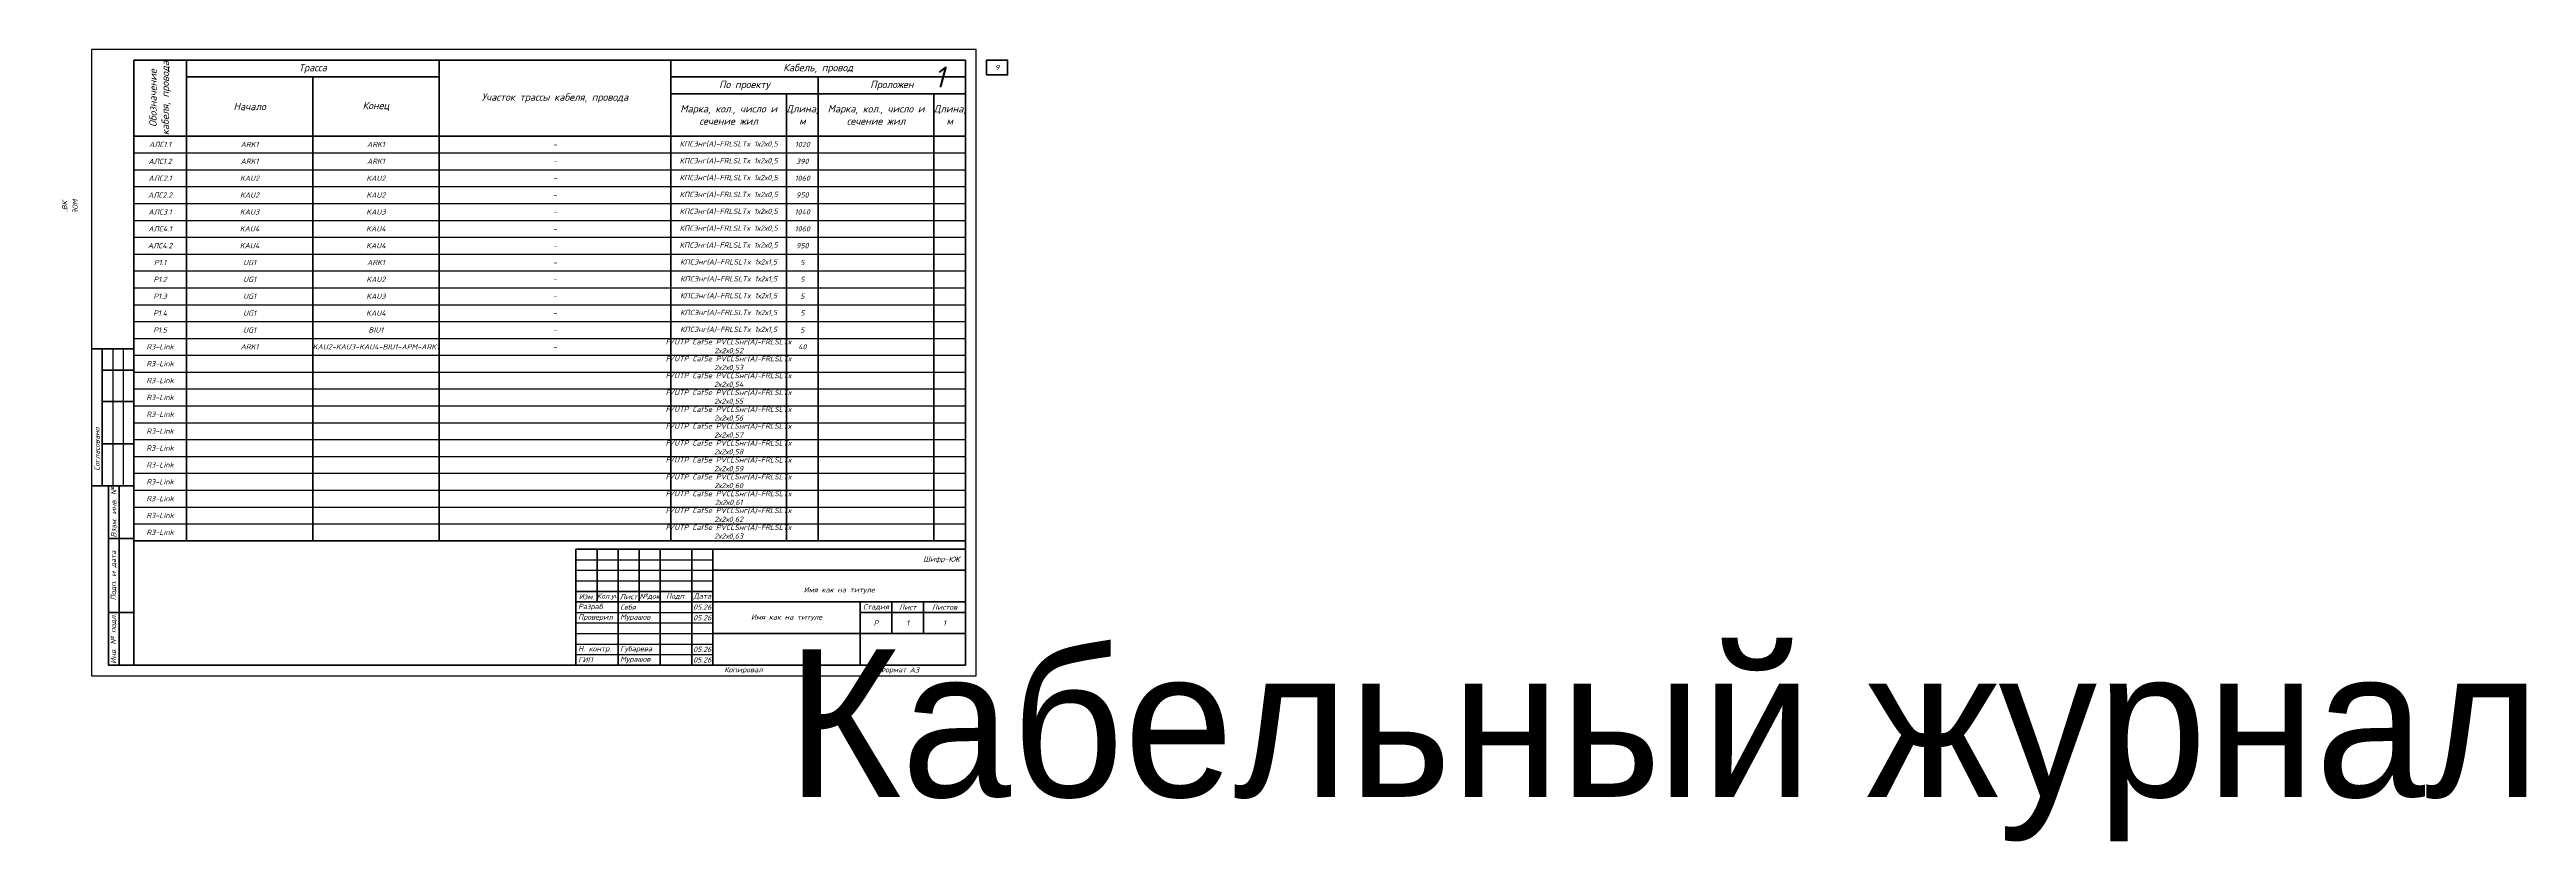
# Paper-space layout '1 Кабельный журнал' of a CAD drawing. Header units: millimetres. Extents: x -20 to 1156, y -79 to 297.
# The model-space entities are those that its viewports show. They can reach past a viewport. Long polylines and large blocks are cut down to what shows.
import ezdxf
from ezdxf.enums import TextEntityAlignment as Align

# ---------------------------------------------------------------- set-up
doc = ezdxf.new("R2018")
doc.units = ezdxf.units.MM
doc.layers.get('Defpoints').update_dxf_attribs({"color": 42})
doc.styles.add('ISOCPEUR', font='isocpeui.ttf', dxfattribs={"height": 250})
doc.styles.get("Standard").update_dxf_attribs({"font": 'arial.ttf'})

# ---------------------------------------------------------------- blocks, each defined once
blk = doc.blocks.new('*U67')
at = {"linetype": 'Continuous', "lineweight": 25}
for p, q in [((420, 297), (0, 297)), ((0, 297), (0, 0)), ((420, 0), (420, 297)), ((10, 155), (10, 90)), ((15, 155), (15, 90)), ((230, 55), (295, 55)), ((230, 50), (295, 50)), ((230, 45), (295, 45)), ((230, 30), (295, 30)), ((230, 25), (295, 25)), ((230, 20), (295, 20)), ((230, 15), (295, 15)), ((0, 0), (420, 0)), ((230, 10), (295, 10))]:
    blk.add_line(p, q, dxfattribs=at)
at = {"linetype": 'Continuous', "lineweight": 60}
for p, q in [((415, 292), (20, 292)), ((20, 292), (20, 5)), ((415, 5), (415, 292)), ((20, 155), (0, 155)), ((5, 155), (5, 90)), ((20, 145), (5, 145)), ((20, 130), (5, 130)), ((20, 110), (5, 110)), ((20, 90), (0, 90)), ((8, 90), (8, 5)), ((13, 90), (13, 5)), ((8, 65), (20, 65)), ((230, 60), (415, 60)), ((230, 5), (230, 60)), ((240, 60), (240, 35)), ((250, 60), (250, 5)), ((260, 60), (260, 35)), ((270, 60), (270, 5)), ((285, 60), (285, 5)), ((295, 5), (295, 60)), ((415, 5), (415, 60)), ((295, 50), (415, 50)), ((230, 40), (295, 40)), ((8, 30), (20, 30)), ((230, 35), (415, 35)), ((365, 35), (365, 5)), ((365, 30), (415, 30)), ((380, 35), (380, 20)), ((395, 35), (395, 20)), ((295, 20), (415, 20)), ((8, 5), (20, 5)), ((20, 5), (415, 5))]:
    blk.add_line(p, q, dxfattribs=at)
at = {"linetype": 'Continuous', "lineweight": 40}
blk.add_line((365, 5), (365, 35), dxfattribs=at)
at = {"lineweight": 60}
blk.add_lwpolyline([(425, 285), (435, 285), (435, 292), (425, 292)], close=True, dxfattribs=at)
at = {"linetype": 'Continuous', "rotation": 90, "style": 'ISOCPEUR'}
for s, insert, char_height, width, attachment_point in [('20_Главный_специалист_ВК', (-12.5, 176), 2.5, 19, 4), ('11.25', (-12.5, 215), 2.5, 10, 5), ('{\\W0.9;21_Главный_специалист_ЭОМ}', (-7.5, 176), 2.5, 19, 4), ('11.25', (-7.5, 215), 2.5, 10, 5), ('11.25', (-2.5, 215), 2.5, 10, 5), ('Согласовано', (-17.5, 172.5), 3, 35, 5), ('Гл. спец ВК', (-12.5, 156), 2.5, 19, 4), ('{\\W0.9;Гл. спец ЭОМ}', (-7.5, 156), 2.5, 19, 4), ('11.25', (-12.5, 150), 2.5, 10, 5), ('11.25', (-7.5, 150), 2.5, 10, 5), ('18_Главный_специалист_ОВ', (-2.5, 111), 2.5, 19, 4), ('11.25', (-2.5, 150), 2.5, 10, 5), ('19_Главный_конструктор', (-7.5, 111), 2.5, 19, 4), ('17_ГАП', (-12.5, 111), 2.5, 19, 4), ('Гл. констр. ', (-7.5, 91), 2.5, 19, 4), ('Гл. спец ОВ', (-2.5, 91), 2.5, 19, 4), ('Согласовано', (2.5, 107.5), 2.5, 35, 5), ('ГАП', (-12.5, 91), 2.5, 19, 4), ('Взам. инв. №', (10.5, 77.5), 2.5, 25, 5), ('Подп. и дата', (10.5, 47.5), 2.5, 35, 5), ('Инв. № подл.', (10.5, 17.5), 2.5, 25, 5)]:
    blk.add_mtext(s, dxfattribs=dict(at, insert=insert, char_height=char_height, width=width, attachment_point=attachment_point))
at = {"linetype": 'Continuous', "char_height": 2.5, "style": 'ISOCPEUR'}
for s, insert, width, attachment_point in [('Шифр', (405, 55), 110, 6), ('\\PИмя как на титуле', (355, 42.5), 120, 5), ('Разраб.', (231, 32.5), 19, 4), ('Проверил', (231, 27.5), 19, 4), ('Себя', (251, 32.5), 19, 4), ('Мурашов', (251, 27.5), 19, 4), ('05.26', (290, 32.5), 10, 5), ('05.26', (290, 27.5), 10, 5), ('Р', (372.5, 25), 15, 5), ('Н. контр.', (231, 12.5), 19, 4), ('Губарева', (251, 12.5), 19, 4), ('05.26', (290, 12.5), 10, 5), ('ГИП', (231, 7.5), 19, 4), ('Мурашов', (251, 7.5), 19, 4), ('05.26', (290, 7.5), 10, 5), ('Копировал', (309.5, 2.5), 25, 5), ('Формат', (380.5, 2.5), 16, 5)]:
    blk.add_mtext(s, dxfattribs=dict(at, insert=insert, width=width, attachment_point=attachment_point))
at = {"char_height": 2.5, "attachment_point": 5, "style": 'ISOCPEUR'}
for s, insert, width in [('Изм.', (235, 37.5), 10), ('{\\W0.9;Кол.уч}', (245, 37.5), 10), ('Лист', (255, 37.5), 10), ('№док', (265, 37.5), 10), ('Подп.', (277.5, 37.5), 15), ('Дата', (290, 37.5), 10), ('Стадия', (372.5, 32.5), 15), ('Лист', (387.5, 32.5), 15), ('Листов', (405, 32.5), 20)]:
    blk.add_mtext(s, dxfattribs=dict(at, insert=insert, width=width))
at = {"linetype": 'Continuous', "insert": (330, 27.5), "char_height": 2.5, "width": 70, "attachment_point": 5, "line_spacing_factor": 0.8, "style": 'ISOCPEUR'}
blk.add_mtext('Имя как на титуле', dxfattribs=at)
at = {"style": 'ISOCPEUR'}
for tag, p in [('Сквозная_нумерация', (430, 288.5)), ('Форма3_номер_листа', (387.5, 25)), ('Форма3_количество_листов', (405, 25))]:
    blk.add_attdef(tag, text='', height=2.5, dxfattribs=at).set_placement(p, align=Align.MIDDLE_CENTER)
blk.add_attdef('Форма3_дополнительный_шифр', text='', height=2.5, dxfattribs=at).set_placement((405, 55.2), align=Align.MIDDLE_LEFT)
at = {"lineweight": 30, "flags": 104}
blk.add_attdef('Форма3_наименование_чертежа', text='', height=2.5, dxfattribs=at).set_placement((330, 12.5), align=Align.MIDDLE_CENTER)
at = {"style": 'ISOCPEUR', "flags": 8}
blk.add_attdef('Формат', (388.5, 1.5), '', height=2.5, dxfattribs=at)
blk.add_wipeout([(-20, 220), (-0.5, 220), (-0.5, 90), (-20, 90)])
blk = doc.blocks.new('*T1')
at = {"color": 0, "linetype": 'ByBlock', "lineweight": 70, "transparency": 16777216}
for p, q in [((0, 0), (395, 0)), ((0, 0), (0, -228)), ((25, 0), (25, -228)), ((145, 0), (145, -228)), ((255, 0), (255, -228)), ((395, 0), (395, -228)), ((420, 0), (815, 0)), ((420, 0), (420, -228)), ((445, 0), (445, -228)), ((565, 0), (565, -228)), ((675, 0), (675, -228)), ((815, 0), (815, -228)), ((840, 0), (1235, 0)), ((840, 0), (840, -228)), ((865, 0), (865, -228)), ((985, 0), (985, -228)), ((1095, 0), (1095, -228)), ((1235, 0), (1235, -228)), ((1260, 0), (1655, 0)), ((1260, 0), (1260, -228)), ((1285, 0), (1285, -228)), ((1405, 0), (1405, -228)), ((1515, 0), (1515, -228)), ((1655, 0), (1655, -228)), ((1680, 0), (2075, 0)), ((1680, 0), (1680, -228)), ((1705, 0), (1705, -228)), ((1825, 0), (1825, -228)), ((1935, 0), (1935, -228)), ((2075, 0), (2075, -228)), ((2100, 0), (2495, 0)), ((2100, 0), (2100, -228)), ((2125, 0), (2125, -228)), ((2245, 0), (2245, -228)), ((2355, 0), (2355, -228)), ((2495, 0), (2495, -228)), ((2520, 0), (2915, 0)), ((2520, 0), (2520, -228)), ((2545, 0), (2545, -228)), ((2665, 0), (2665, -228)), ((2775, 0), (2775, -228)), ((2915, 0), (2915, -228)), ((2940, 0), (3335, 0)), ((2940, 0), (2940, -228)), ((2965, 0), (2965, -228)), ((3085, 0), (3085, -228)), ((3195, 0), (3195, -228)), ((3335, 0), (3335, -228)), ((3360, 0), (3755, 0)), ((3360, 0), (3360, -228)), ((3385, 0), (3385, -228)), ((3505, 0), (3505, -228)), ((3615, 0), (3615, -228)), ((3755, 0), (3755, -228)), ((3780, 0), (4175, 0)), ((3780, 0), (3780, -228)), ((3805, 0), (3805, -228)), ((3925, 0), (3925, -228)), ((4035, 0), (4035, -228)), ((4175, 0), (4175, -228)), ((4200, 0), (4595, 0)), ((4200, 0), (4200, -228)), ((4225, 0), (4225, -228)), ((4345, 0), (4345, -228)), ((4455, 0), (4455, -228)), ((4595, 0), (4595, -228)), ((4620, 0), (5015, 0)), ((4620, 0), (4620, -188)), ((4645, 0), (4645, -188)), ((4765, 0), (4765, -188)), ((4875, 0), (4875, -188)), ((5015, 0), (5015, -188)), ((25, -8), (145, -8)), ((85, -8), (85, -228)), ((255, -8), (395, -8)), ((325, -8), (325, -228)), ((445, -8), (565, -8)), ((505, -8), (505, -228)), ((675, -8), (815, -8)), ((745, -8), (745, -228)), ((865, -8), (985, -8)), ((925, -8), (925, -228)), ((1095, -8), (1235, -8)), ((1165, -8), (1165, -228)), ((1285, -8), (1405, -8)), ((1345, -8), (1345, -228)), ((1515, -8), (1655, -8)), ((1585, -8), (1585, -228)), ((1705, -8), (1825, -8)), ((1765, -8), (1765, -228)), ((1935, -8), (2075, -8)), ((2005, -8), (2005, -228)), ((2125, -8), (2245, -8)), ((2185, -8), (2185, -228)), ((2355, -8), (2495, -8)), ((2425, -8), (2425, -228)), ((2545, -8), (2665, -8)), ((2605, -8), (2605, -228)), ((2775, -8), (2915, -8)), ((2845, -8), (2845, -228)), ((2965, -8), (3085, -8)), ((3025, -8), (3025, -228)), ((3195, -8), (3335, -8)), ((3265, -8), (3265, -228)), ((3385, -8), (3505, -8)), ((3445, -8), (3445, -228)), ((3615, -8), (3755, -8)), ((3685, -8), (3685, -228)), ((3805, -8), (3925, -8)), ((3865, -8), (3865, -228)), ((4035, -8), (4175, -8)), ((4105, -8), (4105, -228)), ((4225, -8), (4345, -8)), ((4285, -8), (4285, -228)), ((4455, -8), (4595, -8)), ((4525, -8), (4525, -228)), ((4645, -8), (4765, -8)), ((4705, -8), (4705, -188)), ((4875, -8), (5015, -8)), ((4945, -8), (4945, -188)), ((255, -16), (395, -16)), ((310, -16), (310, -228)), ((380, -16), (380, -228)), ((675, -16), (815, -16)), ((730, -16), (730, -228)), ((800, -16), (800, -228)), ((1095, -16), (1235, -16)), ((1150, -16), (1150, -228)), ((1220, -16), (1220, -228)), ((1515, -16), (1655, -16)), ((1570, -16), (1570, -228)), ((1640, -16), (1640, -228)), ((1935, -16), (2075, -16)), ((1990, -16), (1990, -228)), ((2060, -16), (2060, -228)), ((2355, -16), (2495, -16)), ((2410, -16), (2410, -228)), ((2480, -16), (2480, -228)), ((2775, -16), (2915, -16)), ((2830, -16), (2830, -228)), ((2900, -16), (2900, -228)), ((3195, -16), (3335, -16)), ((3250, -16), (3250, -228)), ((3320, -16), (3320, -228)), ((3615, -16), (3755, -16)), ((3670, -16), (3670, -228)), ((3740, -16), (3740, -228)), ((4035, -16), (4175, -16)), ((4090, -16), (4090, -228)), ((4160, -16), (4160, -228)), ((4455, -16), (4595, -16)), ((4510, -16), (4510, -228)), ((4580, -16), (4580, -228)), ((4875, -16), (5015, -16)), ((4930, -16), (4930, -188)), ((5000, -16), (5000, -188)), ((0, -36), (395, -36)), ((4620, -188), (5015, -188))]:
    blk.add_line(p, q, dxfattribs=at)
at = {"color": 0, "linetype": 'ByBlock', "lineweight": 25, "transparency": 16777216}
for p, q in [((0, -44), (395, -44)), ((420, -36), (815, -36)), ((420, -44), (815, -44)), ((840, -36), (1235, -36)), ((840, -44), (1235, -44)), ((1260, -36), (1655, -36)), ((1260, -44), (1655, -44)), ((1680, -36), (2075, -36)), ((1680, -44), (2075, -44)), ((2100, -36), (2495, -36)), ((2100, -44), (2495, -44)), ((2520, -36), (2915, -36)), ((2520, -44), (2915, -44)), ((2940, -36), (3335, -36)), ((2940, -44), (3335, -44)), ((3360, -36), (3755, -36)), ((3360, -44), (3755, -44)), ((3780, -36), (4175, -36)), ((3780, -44), (4175, -44)), ((4200, -36), (4595, -36)), ((4200, -44), (4595, -44)), ((4620, -36), (5015, -36)), ((4620, -44), (5015, -44)), ((0, -52), (395, -52)), ((420, -52), (815, -52)), ((840, -52), (1235, -52)), ((1260, -52), (1655, -52)), ((1680, -52), (2075, -52)), ((2100, -52), (2495, -52)), ((2520, -52), (2915, -52)), ((2940, -52), (3335, -52)), ((3360, -52), (3755, -52)), ((3780, -52), (4175, -52)), ((4200, -52), (4595, -52)), ((4620, -52), (5015, -52)), ((0, -60), (395, -60)), ((0, -68), (395, -68)), ((420, -60), (815, -60)), ((420, -68), (815, -68)), ((840, -60), (1235, -60)), ((840, -68), (1235, -68)), ((1260, -60), (1655, -60)), ((1260, -68), (1655, -68)), ((1680, -60), (2075, -60)), ((1680, -68), (2075, -68)), ((2100, -60), (2495, -60)), ((2100, -68), (2495, -68)), ((2520, -60), (2915, -60)), ((2520, -68), (2915, -68)), ((2940, -60), (3335, -60)), ((2940, -68), (3335, -68)), ((3360, -60), (3755, -60)), ((3360, -68), (3755, -68)), ((3780, -60), (4175, -60)), ((3780, -68), (4175, -68)), ((4200, -60), (4595, -60)), ((4200, -68), (4595, -68)), ((4620, -60), (5015, -60)), ((4620, -68), (5015, -68)), ((0, -76), (395, -76)), ((420, -76), (815, -76)), ((840, -76), (1235, -76)), ((1260, -76), (1655, -76)), ((1680, -76), (2075, -76)), ((2100, -76), (2495, -76)), ((2520, -76), (2915, -76)), ((2940, -76), (3335, -76)), ((3360, -76), (3755, -76)), ((3780, -76), (4175, -76)), ((4200, -76), (4595, -76)), ((4620, -76), (5015, -76)), ((0, -84), (395, -84)), ((0, -92), (395, -92)), ((420, -84), (815, -84)), ((420, -92), (815, -92)), ((840, -84), (1235, -84)), ((840, -92), (1235, -92)), ((1260, -84), (1655, -84)), ((1260, -92), (1655, -92)), ((1680, -84), (2075, -84)), ((1680, -92), (2075, -92)), ((2100, -84), (2495, -84)), ((2100, -92), (2495, -92)), ((2520, -84), (2915, -84)), ((2520, -92), (2915, -92)), ((2940, -84), (3335, -84)), ((2940, -92), (3335, -92)), ((3360, -84), (3755, -84)), ((3360, -92), (3755, -92)), ((3780, -84), (4175, -84)), ((3780, -92), (4175, -92)), ((4200, -84), (4595, -84)), ((4200, -92), (4595, -92)), ((4620, -84), (5015, -84)), ((4620, -92), (5015, -92)), ((0, -100), (395, -100)), ((420, -100), (815, -100)), ((840, -100), (1235, -100)), ((1260, -100), (1655, -100)), ((1680, -100), (2075, -100)), ((2100, -100), (2495, -100)), ((2520, -100), (2915, -100)), ((2940, -100), (3335, -100)), ((3360, -100), (3755, -100)), ((3780, -100), (4175, -100)), ((4200, -100), (4595, -100)), ((4620, -100), (5015, -100)), ((0, -108), (395, -108)), ((0, -116), (395, -116)), ((420, -108), (815, -108)), ((420, -116), (815, -116)), ((840, -108), (1235, -108)), ((840, -116), (1235, -116)), ((1260, -108), (1655, -108)), ((1260, -116), (1655, -116)), ((1680, -108), (2075, -108)), ((1680, -116), (2075, -116)), ((2100, -108), (2495, -108)), ((2100, -116), (2495, -116)), ((2520, -108), (2915, -108)), ((2520, -116), (2915, -116)), ((2940, -108), (3335, -108)), ((2940, -116), (3335, -116)), ((3360, -108), (3755, -108)), ((3360, -116), (3755, -116)), ((3780, -108), (4175, -108)), ((3780, -116), (4175, -116)), ((4200, -108), (4595, -108)), ((4200, -116), (4595, -116)), ((4620, -108), (5015, -108)), ((4620, -116), (5015, -116)), ((0, -124), (395, -124)), ((420, -124), (815, -124)), ((840, -124), (1235, -124)), ((1260, -124), (1655, -124)), ((1680, -124), (2075, -124)), ((2100, -124), (2495, -124)), ((2520, -124), (2915, -124)), ((2940, -124), (3335, -124)), ((3360, -124), (3755, -124)), ((3780, -124), (4175, -124)), ((4200, -124), (4595, -124)), ((4620, -124), (5015, -124)), ((0, -132), (395, -132)), ((0, -140), (395, -140)), ((420, -132), (815, -132)), ((420, -140), (815, -140)), ((840, -132), (1235, -132)), ((840, -140), (1235, -140)), ((1260, -132), (1655, -132)), ((1260, -140), (1655, -140)), ((1680, -132), (2075, -132)), ((1680, -140), (2075, -140)), ((2100, -132), (2495, -132)), ((2100, -140), (2495, -140)), ((2520, -132), (2915, -132)), ((2520, -140), (2915, -140)), ((2940, -132), (3335, -132)), ((2940, -140), (3335, -140)), ((3360, -132), (3755, -132)), ((3360, -140), (3755, -140)), ((3780, -132), (4175, -132)), ((3780, -140), (4175, -140)), ((4200, -132), (4595, -132)), ((4200, -140), (4595, -140)), ((4620, -132), (5015, -132)), ((4620, -140), (5015, -140)), ((0, -148), (395, -148)), ((420, -148), (815, -148)), ((840, -148), (1235, -148)), ((1260, -148), (1655, -148)), ((1680, -148), (2075, -148)), ((2100, -148), (2495, -148)), ((2520, -148), (2915, -148)), ((2940, -148), (3335, -148)), ((3360, -148), (3755, -148)), ((3780, -148), (4175, -148)), ((4200, -148), (4595, -148)), ((4620, -148), (5015, -148)), ((0, -156), (395, -156)), ((0, -164), (395, -164)), ((420, -156), (815, -156)), ((420, -164), (815, -164)), ((840, -156), (1235, -156)), ((840, -164), (1235, -164)), ((1260, -156), (1655, -156)), ((1260, -164), (1655, -164)), ((1680, -156), (2075, -156)), ((1680, -164), (2075, -164)), ((2100, -156), (2495, -156)), ((2100, -164), (2495, -164)), ((2520, -156), (2915, -156)), ((2520, -164), (2915, -164)), ((2940, -156), (3335, -156)), ((2940, -164), (3335, -164)), ((3360, -156), (3755, -156)), ((3360, -164), (3755, -164)), ((3780, -156), (4175, -156)), ((3780, -164), (4175, -164)), ((4200, -156), (4595, -156)), ((4200, -164), (4595, -164)), ((4620, -156), (5015, -156)), ((4620, -164), (5015, -164)), ((0, -172), (395, -172)), ((420, -172), (815, -172)), ((840, -172), (1235, -172)), ((1260, -172), (1655, -172)), ((1680, -172), (2075, -172)), ((2100, -172), (2495, -172)), ((2520, -172), (2915, -172)), ((2940, -172), (3335, -172)), ((3360, -172), (3755, -172)), ((3780, -172), (4175, -172)), ((4200, -172), (4595, -172)), ((4620, -172), (5015, -172)), ((0, -180), (395, -180)), ((0, -188), (395, -188)), ((420, -180), (815, -180)), ((420, -188), (815, -188)), ((840, -180), (1235, -180)), ((840, -188), (1235, -188)), ((1260, -180), (1655, -180)), ((1260, -188), (1655, -188)), ((1680, -180), (2075, -180)), ((1680, -188), (2075, -188)), ((2100, -180), (2495, -180)), ((2100, -188), (2495, -188)), ((2520, -180), (2915, -180)), ((2520, -188), (2915, -188)), ((2940, -180), (3335, -180)), ((2940, -188), (3335, -188)), ((3360, -180), (3755, -180)), ((3360, -188), (3755, -188)), ((3780, -180), (4175, -180)), ((3780, -188), (4175, -188)), ((4200, -180), (4595, -180)), ((4200, -188), (4595, -188)), ((4620, -180), (5015, -180)), ((0, -196), (395, -196)), ((420, -196), (815, -196)), ((840, -196), (1235, -196)), ((1260, -196), (1655, -196)), ((1680, -196), (2075, -196)), ((2100, -196), (2495, -196)), ((2520, -196), (2915, -196)), ((2940, -196), (3335, -196)), ((3360, -196), (3755, -196)), ((3780, -196), (4175, -196)), ((4200, -196), (4595, -196)), ((0, -204), (395, -204)), ((420, -204), (815, -204)), ((840, -204), (1235, -204)), ((1260, -204), (1655, -204)), ((1680, -204), (2075, -204)), ((2100, -204), (2495, -204)), ((2520, -204), (2915, -204)), ((2940, -204), (3335, -204)), ((3360, -204), (3755, -204)), ((3780, -204), (4175, -204)), ((4200, -204), (4595, -204)), ((0, -212), (395, -212)), ((0, -220), (395, -220)), ((420, -212), (815, -212)), ((420, -220), (815, -220)), ((840, -212), (1235, -212)), ((840, -220), (1235, -220)), ((1260, -212), (1655, -212)), ((1260, -220), (1655, -220)), ((1680, -212), (2075, -212)), ((1680, -220), (2075, -220)), ((2100, -212), (2495, -212)), ((2100, -220), (2495, -220)), ((2520, -212), (2915, -212)), ((2520, -220), (2915, -220)), ((2940, -212), (3335, -212)), ((2940, -220), (3335, -220)), ((3360, -212), (3755, -212)), ((3360, -220), (3755, -220)), ((3780, -212), (4175, -212)), ((3780, -220), (4175, -220)), ((4200, -212), (4595, -212)), ((4200, -220), (4595, -220)), ((0, -228), (395, -228)), ((420, -228), (815, -228)), ((840, -228), (1235, -228)), ((1260, -228), (1655, -228)), ((1680, -228), (2075, -228)), ((2100, -228), (2495, -228)), ((2520, -228), (2915, -228)), ((2940, -228), (3335, -228)), ((3360, -228), (3755, -228)), ((3780, -228), (4175, -228)), ((4200, -228), (4595, -228))]:
    blk.add_line(p, q, dxfattribs=at)
at = {"transparency": 16777216, "char_height": 3.5, "width": 35.8, "attachment_point": 5, "rotation": 90, "style": 'ISOCPEUR'}
for insert in [(12.5, -18), (432.5, -18), (852.5, -18), (1272.5, -18), (1692.5, -18), (2112.5, -18), (2532.5, -18), (2952.5, -18), (3372.5, -18), (3792.5, -18), (4212.5, -18), (4632.5, -18)]:
    blk.add_mtext('Обозначение кабеля, провода', dxfattribs=dict(at, insert=insert))
at = {"transparency": 16777216, "attachment_point": 5, "style": 'ISOCPEUR'}
for s, insert, char_height, width in [('Трасса', (85, -4), 3.5, 119.8), ('По проекту', (290, -12), 3.5, 69.8), ('Кабель, провод', (325, -4), 3.5, 139.8), ('Проложен', (360, -12), 3.5, 69.8), ('Трасса', (505, -4), 3.5, 119.8), ('По проекту', (710, -12), 3.5, 69.8), ('Кабель, провод', (745, -4), 3.5, 139.8), ('Проложен', (780, -12), 3.5, 69.8), ('Трасса', (925, -4), 3.5, 119.8), ('По проекту', (1130, -12), 3.5, 69.8), ('Кабель, провод', (1165, -4), 3.5, 139.8), ('Проложен', (1200, -12), 3.5, 69.8), ('Трасса', (1345, -4), 3.5, 119.8), ('По проекту', (1550, -12), 3.5, 69.8), ('Кабель, провод', (1585, -4), 3.5, 139.8), ('Проложен', (1620, -12), 3.5, 69.8), ('Трасса', (1765, -4), 3.5, 119.8), ('По проекту', (1970, -12), 3.5, 69.8), ('Кабель, провод', (2005, -4), 3.5, 139.8), ('Проложен', (2040, -12), 3.5, 69.8), ('Трасса', (2185, -4), 3.5, 119.8), ('По проекту', (2390, -12), 3.5, 69.8), ('Кабель, провод', (2425, -4), 3.5, 139.8), ('Проложен', (2460, -12), 3.5, 69.8), ('Трасса', (2605, -4), 3.5, 119.8), ('По проекту', (2810, -12), 3.5, 69.8), ('Кабель, провод', (2845, -4), 3.5, 139.8), ('Проложен', (2880, -12), 3.5, 69.8), ('Трасса', (3025, -4), 3.5, 119.8), ('По проекту', (3230, -12), 3.5, 69.8), ('Кабель, провод', (3265, -4), 3.5, 139.8), ('Проложен', (3300, -12), 3.5, 69.8), ('Трасса', (3445, -4), 3.5, 119.8), ('По проекту', (3650, -12), 3.5, 69.8), ('Кабель, провод', (3685, -4), 3.5, 139.8), ('Проложен', (3720, -12), 3.5, 69.8), ('Трасса', (3865, -4), 3.5, 119.8), ('По проекту', (4070, -12), 3.5, 69.8), ('Кабель, провод', (4105, -4), 3.5, 139.8), ('Проложен', (4140, -12), 3.5, 69.8), ('Трасса', (4285, -4), 3.5, 119.8), ('По проекту', (4490, -12), 3.5, 69.8), ('Кабель, провод', (4525, -4), 3.5, 139.8), ('Проложен', (4560, -12), 3.5, 69.8), ('Трасса', (4705, -4), 3.5, 119.8), ('По проекту', (4910, -12), 3.5, 69.8), ('Кабель, провод', (4945, -4), 3.5, 139.8), ('Проложен', (4980, -12), 3.5, 69.8), ('Начало', (55, -22), 3.5, 59.8), ('Конец', (115, -22), 3.5, 59.8), ('Участок трассы кабеля, провода', (200, -18), 3.5, 109.8), ('Марка, кол., число и сечение жил', (282.5, -26), 3.5, 54.8), ('Длина, м', (317.5, -26), 3.5, 14.8), ('Марка, кол., число и сечение жил', (352.5, -26), 3.5, 54.8), ('Длина, м', (387.5, -26), 3.5, 14.8), ('Начало', (475, -22), 3.5, 59.8), ('Конец', (535, -22), 3.5, 59.8), ('Участок трассы кабеля, провода', (620, -18), 3.5, 109.8), ('Марка, кол., число и сечение жил', (702.5, -26), 3.5, 54.8), ('Длина, м', (737.5, -26), 3.5, 14.8), ('Марка, кол., число и сечение жил', (772.5, -26), 3.5, 54.8), ('Длина, м', (807.5, -26), 3.5, 14.8), ('Начало', (895, -22), 3.5, 59.8), ('Конец', (955, -22), 3.5, 59.8), ('Участок трассы кабеля, провода', (1040, -18), 3.5, 109.8), ('Марка, кол., число и сечение жил', (1122.5, -26), 3.5, 54.8), ('Длина, м', (1157.5, -26), 3.5, 14.8), ('Марка, кол., число и сечение жил', (1192.5, -26), 3.5, 54.8), ('Длина, м', (1227.5, -26), 3.5, 14.8), ('Начало', (1315, -22), 3.5, 59.8), ('Конец', (1375, -22), 3.5, 59.8), ('Участок трассы кабеля, провода', (1460, -18), 3.5, 109.8), ('Марка, кол., число и сечение жил', (1542.5, -26), 3.5, 54.8), ('Длина, м', (1577.5, -26), 3.5, 14.8), ('Марка, кол., число и сечение жил', (1612.5, -26), 3.5, 54.8), ('Длина, м', (1647.5, -26), 3.5, 14.8), ('Начало', (1735, -22), 3.5, 59.8), ('Конец', (1795, -22), 3.5, 59.8), ('Участок трассы кабеля, провода', (1880, -18), 3.5, 109.8), ('Марка, кол., число и сечение жил', (1962.5, -26), 3.5, 54.8), ('Длина, м', (1997.5, -26), 3.5, 14.8), ('Марка, кол., число и сечение жил', (2032.5, -26), 3.5, 54.8), ('Длина, м', (2067.5, -26), 3.5, 14.8), ('Начало', (2155, -22), 3.5, 59.8), ('Конец', (2215, -22), 3.5, 59.8), ('Участок трассы кабеля, провода', (2300, -18), 3.5, 109.8), ('Марка, кол., число и сечение жил', (2382.5, -26), 3.5, 54.8), ('Длина, м', (2417.5, -26), 3.5, 14.8), ('Марка, кол., число и сечение жил', (2452.5, -26), 3.5, 54.8), ('Длина, м', (2487.5, -26), 3.5, 14.8), ('Начало', (2575, -22), 3.5, 59.8), ('Конец', (2635, -22), 3.5, 59.8), ('Участок трассы кабеля, провода', (2720, -18), 3.5, 109.8), ('Марка, кол., число и сечение жил', (2802.5, -26), 3.5, 54.8), ('Длина, м', (2837.5, -26), 3.5, 14.8), ('Марка, кол., число и сечение жил', (2872.5, -26), 3.5, 54.8), ('Длина, м', (2907.5, -26), 3.5, 14.8), ('Начало', (2995, -22), 3.5, 59.8), ('Конец', (3055, -22), 3.5, 59.8), ('Участок трассы кабеля, провода', (3140, -18), 3.5, 109.8), ('Марка, кол., число и сечение жил', (3222.5, -26), 3.5, 54.8), ('Длина, м', (3257.5, -26), 3.5, 14.8), ('Марка, кол., число и сечение жил', (3292.5, -26), 3.5, 54.8), ('Длина, м', (3327.5, -26), 3.5, 14.8), ('Начало', (3415, -22), 3.5, 59.8), ('Конец', (3475, -22), 3.5, 59.8), ('Участок трассы кабеля, провода', (3560, -18), 3.5, 109.8), ('Марка, кол., число и сечение жил', (3642.5, -26), 3.5, 54.8), ('Длина, м', (3677.5, -26), 3.5, 14.8), ('Марка, кол., число и сечение жил', (3712.5, -26), 3.5, 54.8), ('Длина, м', (3747.5, -26), 3.5, 14.8), ('Начало', (3835, -22), 3.5, 59.8), ('Конец', (3895, -22), 3.5, 59.8), ('Участок трассы кабеля, провода', (3980, -18), 3.5, 109.8), ('Марка, кол., число и сечение жил', (4062.5, -26), 3.5, 54.8), ('Длина, м', (4097.5, -26), 3.5, 14.8), ('Марка, кол., число и сечение жил', (4132.5, -26), 3.5, 54.8), ('Длина, м', (4167.5, -26), 3.5, 14.8), ('Начало', (4255, -22), 3.5, 59.8), ('Конец', (4315, -22), 3.5, 59.8), ('Участок трассы кабеля, провода', (4400, -18), 3.5, 109.8), ('Марка, кол., число и сечение жил', (4482.5, -26), 3.5, 54.8), ('Длина, м', (4517.5, -26), 3.5, 14.8), ('Марка, кол., число и сечение жил', (4552.5, -26), 3.5, 54.8), ('Длина, м', (4587.5, -26), 3.5, 14.8), ('Начало', (4675, -22), 3.5, 59.8), ('Конец', (4735, -22), 3.5, 59.8), ('Участок трассы кабеля, провода', (4820, -18), 3.5, 109.8), ('Марка, кол., число и сечение жил', (4902.5, -26), 3.5, 54.8), ('Длина, м', (4937.5, -26), 3.5, 14.8), ('Марка, кол., число и сечение жил', (4972.5, -26), 3.5, 54.8), ('Длина, м', (5007.5, -26), 3.5, 14.8), ('АЛС1.2', (12.5, -48), 2.5, 24.8), ('АЛС1.1', (12.5, -40), 2.5, 24.8), ('ARK1', (55, -40), 2.5, 59.8), ('ARK1', (55, -48), 2.5, 59.8), ('ARK1', (115, -40), 2.5, 59.8), ('ARK1', (115, -48), 2.5, 59.8), ('-', (200, -40), 2.5, 109.8), ('КПCЭнг(А)-FRLSLTx 1х2х0,5', (282.5, -40), 2.5, 54.8), ('КПCЭнг(А)-FRLSLTx 1х2х0,5', (282.5, -48), 2.5, 54.8), ('1020', (317.5, -40), 2.5, 14.8), ('390', (317.5, -48), 2.5, 14.8), ('R3-Link', (432.5, -40), 2.5, 24.8), ('R3-Link', (432.5, -48), 2.5, 24.8), ('F/UTP Cat5e PVCLSнг(А)-FRLSLTx 2х2х0,64', (702.5, -40), 2.5, 54.8), ('F/UTP Cat5e PVCLSнг(А)-FRLSLTx 2х2х0,65', (702.5, -48), 2.5, 54.8), ('R3-Link', (852.5, -40), 2.5, 24.8), ('F/UTP Cat5e PVCLSнг(А)-FRLSLTx 2х2х0,88', (1122.5, -40), 2.5, 54.8), ('АЛС2.1', (12.5, -56), 2.5, 24.8), ('KAU2', (55, -56), 2.5, 59.8), ('KAU2', (115, -56), 2.5, 59.8), ('-', (200, -48), 2.5, 109.8), ('-', (200, -56), 2.5, 109.8), ('КПCЭнг(А)-FRLSLTx 1х2х0,5', (282.5, -56), 2.5, 54.8), ('1060', (317.5, -56), 2.5, 14.8), ('R3-Link', (432.5, -56), 2.5, 24.8), ('F/UTP Cat5e PVCLSнг(А)-FRLSLTx 2х2х0,66', (702.5, -56), 2.5, 54.8), ('АЛС2.2', (12.5, -64), 2.5, 24.8), ('KAU2', (55, -64), 2.5, 59.8), ('KAU2', (115, -64), 2.5, 59.8), ('-', (200, -64), 2.5, 109.8), ('КПCЭнг(А)-FRLSLTx 1х2х0,5', (282.5, -64), 2.5, 54.8), ('КПCЭнг(А)-FRLSLTx 1х2х0,5', (282.5, -72), 2.5, 54.8), ('950', (317.5, -64), 2.5, 14.8), ('R3-Link', (432.5, -64), 2.5, 24.8), ('F/UTP Cat5e PVCLSнг(А)-FRLSLTx 2х2х0,67', (702.5, -64), 2.5, 54.8), ('F/UTP Cat5e PVCLSнг(А)-FRLSLTx 2х2х0,68', (702.5, -72), 2.5, 54.8), ('АЛС4.1', (12.5, -80), 2.5, 24.8), ('АЛС3.1', (12.5, -72), 2.5, 24.8), ('KAU4', (55, -80), 2.5, 59.8), ('KAU3', (55, -72), 2.5, 59.8), ('KAU4', (115, -80), 2.5, 59.8), ('KAU3', (115, -72), 2.5, 59.8), ('-', (200, -72), 2.5, 109.8), ('-', (200, -80), 2.5, 109.8), ('КПCЭнг(А)-FRLSLTx 1х2х0,5', (282.5, -80), 2.5, 54.8), ('1040', (317.5, -72), 2.5, 14.8), ('1060', (317.5, -80), 2.5, 14.8), ('R3-Link', (432.5, -72), 2.5, 24.8), ('R3-Link', (432.5, -80), 2.5, 24.8), ('F/UTP Cat5e PVCLSнг(А)-FRLSLTx 2х2х0,69', (702.5, -80), 2.5, 54.8), ('АЛС4.2', (12.5, -88), 2.5, 24.8), ('KAU4', (55, -88), 2.5, 59.8), ('KAU4', (115, -88), 2.5, 59.8), ('-', (200, -88), 2.5, 109.8), ('КПCЭнг(А)-FRLSLTx 1х2х0,5', (282.5, -88), 2.5, 54.8), ('950', (317.5, -88), 2.5, 14.8), ('R3-Link', (432.5, -88), 2.5, 24.8), ('F/UTP Cat5e PVCLSнг(А)-FRLSLTx 2х2х0,70', (702.5, -88), 2.5, 54.8), ('F/UTP Cat5e PVCLSнг(А)-FRLSLTx 2х2х0,71', (702.5, -96), 2.5, 54.8), ('Р1.2', (12.5, -104), 2.5, 24.8), ('Р1.1', (12.5, -96), 2.5, 24.8), ('UG1', (55, -96), 2.5, 59.8), ('UG1', (55, -104), 2.5, 59.8), ('KAU2', (115, -104), 2.5, 59.8), ('ARK1', (115, -96), 2.5, 59.8), ('-', (200, -96), 2.5, 109.8), ('-', (200, -104), 2.5, 109.8), ('КПCЭнг(А)-FRLSLTx 1х2х1,5', (282.5, -96), 2.5, 54.8), ('КПCЭнг(А)-FRLSLTx 1х2х1,5', (282.5, -104), 2.5, 54.8), ('5', (317.5, -96), 2.5, 14.8), ('5', (317.5, -104), 2.5, 14.8), ('R3-Link', (432.5, -96), 2.5, 24.8), ('R3-Link', (432.5, -104), 2.5, 24.8), ('F/UTP Cat5e PVCLSнг(А)-FRLSLTx 2х2х0,72', (702.5, -104), 2.5, 54.8), ('Р1.3', (12.5, -112), 2.5, 24.8), ('UG1', (55, -112), 2.5, 59.8), ('KAU3', (115, -112), 2.5, 59.8), ('-', (200, -112), 2.5, 109.8), ('КПCЭнг(А)-FRLSLTx 1х2х1,5', (282.5, -112), 2.5, 54.8), ('5', (317.5, -112), 2.5, 14.8), ('R3-Link', (432.5, -112), 2.5, 24.8), ('F/UTP Cat5e PVCLSнг(А)-FRLSLTx 2х2х0,73', (702.5, -112), 2.5, 54.8), ('F/UTP Cat5e PVCLSнг(А)-FRLSLTx 2х2х0,74', (702.5, -120), 2.5, 54.8), ('Р1.4', (12.5, -120), 2.5, 24.8), ('Р1.5', (12.5, -128), 2.5, 24.8), ('UG1', (55, -120), 2.5, 59.8), ('UG1', (55, -128), 2.5, 59.8), ('KAU4', (115, -120), 2.5, 59.8), ('BIU1', (115, -128), 2.5, 59.8), ('-', (200, -120), 2.5, 109.8), ('-', (200, -128), 2.5, 109.8), ('КПCЭнг(А)-FRLSLTx 1х2х1,5', (282.5, -120), 2.5, 54.8), ('КПCЭнг(А)-FRLSLTx 1х2х1,5', (282.5, -128), 2.5, 54.8), ('5', (317.5, -120), 2.5, 14.8), ('5', (317.5, -128), 2.5, 14.8), ('R3-Link', (432.5, -120), 2.5, 24.8), ('R3-Link', (432.5, -128), 2.5, 24.8), ('F/UTP Cat5e PVCLSнг(А)-FRLSLTx 2х2х0,75', (702.5, -128), 2.5, 54.8), ('R3-Link', (12.5, -136), 2.5, 24.8), ('ARK1', (55, -136), 2.5, 59.8), ('KAU2-KAU3-KAU4-BIU1-АРМ-ARK1', (115, -136), 2.5, 59.8), ('-', (200, -136), 2.5, 109.8), ('F/UTP Cat5e PVCLSнг(А)-FRLSLTx 2х2х0,52', (282.5, -136), 2.5, 54.8), ('F/UTP Cat5e PVCLSнг(А)-FRLSLTx 2х2х0,53', (282.5, -144), 2.5, 54.8), ('40', (317.5, -136), 2.5, 14.8), ('R3-Link', (432.5, -136), 2.5, 24.8), ('F/UTP Cat5e PVCLSнг(А)-FRLSLTx 2х2х0,76', (702.5, -136), 2.5, 54.8), ('F/UTP Cat5e PVCLSнг(А)-FRLSLTx 2х2х0,77', (702.5, -144), 2.5, 54.8), ('R3-Link', (12.5, -144), 2.5, 24.8), ('R3-Link', (12.5, -152), 2.5, 24.8), ('F/UTP Cat5e PVCLSнг(А)-FRLSLTx 2х2х0,54', (282.5, -152), 2.5, 54.8), ('R3-Link', (432.5, -144), 2.5, 24.8), ('R3-Link', (432.5, -152), 2.5, 24.8), ('F/UTP Cat5e PVCLSнг(А)-FRLSLTx 2х2х0,78', (702.5, -152), 2.5, 54.8), ('R3-Link', (12.5, -160), 2.5, 24.8), ('F/UTP Cat5e PVCLSнг(А)-FRLSLTx 2х2х0,55', (282.5, -160), 2.5, 54.8), ('F/UTP Cat5e PVCLSнг(А)-FRLSLTx 2х2х0,56', (282.5, -168), 2.5, 54.8), ('R3-Link', (432.5, -160), 2.5, 24.8), ('F/UTP Cat5e PVCLSнг(А)-FRLSLTx 2х2х0,79', (702.5, -160), 2.5, 54.8), ('F/UTP Cat5e PVCLSнг(А)-FRLSLTx 2х2х0,80', (702.5, -168), 2.5, 54.8), ('R3-Link', (12.5, -168), 2.5, 24.8), ('R3-Link', (12.5, -176), 2.5, 24.8), ('F/UTP Cat5e PVCLSнг(А)-FRLSLTx 2х2х0,57', (282.5, -176), 2.5, 54.8), ('R3-Link', (432.5, -168), 2.5, 24.8), ('R3-Link', (432.5, -176), 2.5, 24.8), ('F/UTP Cat5e PVCLSнг(А)-FRLSLTx 2х2х0,81', (702.5, -176), 2.5, 54.8), ('R3-Link', (12.5, -184), 2.5, 24.8), ('F/UTP Cat5e PVCLSнг(А)-FRLSLTx 2х2х0,58', (282.5, -184), 2.5, 54.8), ('F/UTP Cat5e PVCLSнг(А)-FRLSLTx 2х2х0,59', (282.5, -192), 2.5, 54.8), ('R3-Link', (432.5, -184), 2.5, 24.8), ('F/UTP Cat5e PVCLSнг(А)-FRLSLTx 2х2х0,82', (702.5, -184), 2.5, 54.8), ('F/UTP Cat5e PVCLSнг(А)-FRLSLTx 2х2х0,83', (702.5, -192), 2.5, 54.8), ('R3-Link', (12.5, -192), 2.5, 24.8), ('R3-Link', (12.5, -200), 2.5, 24.8), ('F/UTP Cat5e PVCLSнг(А)-FRLSLTx 2х2х0,60', (282.5, -200), 2.5, 54.8), ('R3-Link', (432.5, -192), 2.5, 24.8), ('R3-Link', (432.5, -200), 2.5, 24.8), ('F/UTP Cat5e PVCLSнг(А)-FRLSLTx 2х2х0,84', (702.5, -200), 2.5, 54.8), ('R3-Link', (12.5, -208), 2.5, 24.8), ('F/UTP Cat5e PVCLSнг(А)-FRLSLTx 2х2х0,61', (282.5, -208), 2.5, 54.8), ('R3-Link', (432.5, -208), 2.5, 24.8), ('F/UTP Cat5e PVCLSнг(А)-FRLSLTx 2х2х0,85', (702.5, -208), 2.5, 54.8), ('R3-Link', (12.5, -216), 2.5, 24.8), ('R3-Link', (12.5, -224), 2.5, 24.8), ('F/UTP Cat5e PVCLSнг(А)-FRLSLTx 2х2х0,62', (282.5, -216), 2.5, 54.8), ('F/UTP Cat5e PVCLSнг(А)-FRLSLTx 2х2х0,63', (282.5, -224), 2.5, 54.8), ('R3-Link', (432.5, -216), 2.5, 24.8), ('R3-Link', (432.5, -224), 2.5, 24.8), ('F/UTP Cat5e PVCLSнг(А)-FRLSLTx 2х2х0,86', (702.5, -216), 2.5, 54.8), ('F/UTP Cat5e PVCLSнг(А)-FRLSLTx 2х2х0,87', (702.5, -224), 2.5, 54.8)]:
    blk.add_mtext(s, dxfattribs=dict(at, insert=insert, char_height=char_height, width=width))

msp = doc.modelspace()

# ---------------------------------------------------------------- block references
msp.add_blockref('*T1', (0, 232))

# ---------------------------------------------------------------- texts
at = {"layer": 'Defpoints', "insert": (382.5, 224), "char_height": 10, "width": 25, "attachment_point": 5, "style": 'ISOCPEUR'}
msp.add_mtext('1', dxfattribs=at)

psp = doc.layouts.new('1 Кабельный журнал')

# ---------------------------------------------------------------- linework, layer by layer
at = {"lineweight": 70}
psp.add_lwpolyline([(20, 256), (415, 256), (415, 64), (20, 64)], close=True, dxfattribs=at)

# ---------------------------------------------------------------- viewports
at = {"layer": 'Defpoints'}
psp.add_viewport(center=(217.5, 178), size=(395, 228), view_center_point=(197.5, 118), view_height=228, dxfattribs=at)

# ---------------------------------------------------------------- next in the draw order: block references
ref = psp.add_blockref('*U67', (0, 0))
ref.add_attrib('Формат', 'А3', (388.5, 1.5), dxfattribs={"height": 2.5, "style": 'ISOCPEUR'})
ref.add_attrib('Форма3_номер_листа', '1', dxfattribs={"height": 2.5, "style": 'ISOCPEUR'}).set_placement((387.5, 25), align=Align.MIDDLE_CENTER)
lines = psp.add_mtext('Кабельный журнал', dxfattribs={"insert": (330, 12.5), "char_height": 70, "attachment_point": 1})
ref.add_attrib('Форма3_наименование_чертежа', '', (330, 12.5), dxfattribs={"flags": 104}).embed_mtext(lines)
ref.add_attrib('Форма3_дополнительный_шифр', '-КЖ', dxfattribs={"height": 2.5, "style": 'ISOCPEUR'}).set_placement((405, 55.2), align=Align.MIDDLE_LEFT)
ref.add_attrib('Сквозная_нумерация', '9', dxfattribs={"height": 2.5, "style": 'ISOCPEUR'}).set_placement((430, 288.5), align=Align.MIDDLE_CENTER)
ref.add_attrib('Форма3_количество_листов', '1', dxfattribs={"height": 2.5, "style": 'ISOCPEUR'}).set_placement((405, 25), align=Align.MIDDLE_CENTER)

doc.saveas('drawing.dxf')
